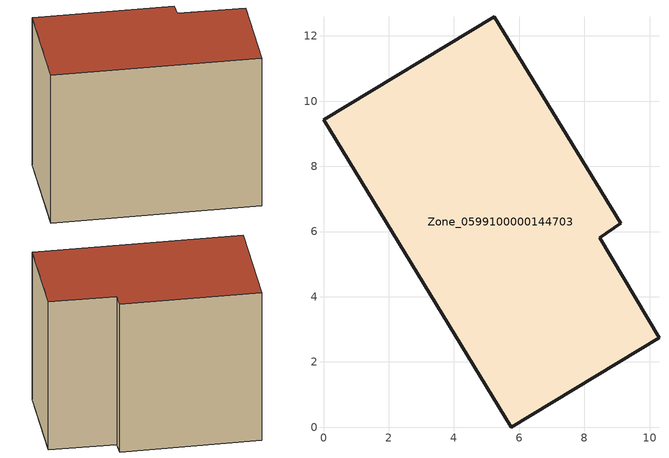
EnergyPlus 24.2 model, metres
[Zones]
Zone_0599100000144703
 floor ground (C_G): 0,9.43 5.23,12.59 9.11,6.25 8.47,5.82 10.29,2.75 5.75,0 z0
 wall outside (C_F): 5.75,0 10.29,2.75 8.47,5.82 9.11,6.25 5.23,12.59 0,9.43 5.75,0 z0:8.77
 roof outside (C_R): 5.23,12.59 0,9.43 5.75,0 10.29,2.75 8.47,5.82 9.11,6.25 z8.77
[BUILDING]
Pand.0599100000144703: North Axis=0; Terrain=City; Loads Convergence Tolerance Value=0.04; Temperature Convergence Tolerance Value=0.4; Solar Distribution=FullExterior; Maximum Number of Warmup Days=25; Minimum Number of Warmup Days=1
[Site:Location]
Rotterdam.The.Hague.AP_ZH_NLD Design_Conditions: Latitude=51.96; Longitude=4.45; Time Zone=1; Elevation=-4.5
[SITE:GROUNDTEMPERATURE:BUILDINGSURFACE]
18, 18, 18, 18, 18, 18, 18, 18, 18, 18, 18, 18
[MATERIAL] Thermal Absorptance=0.9; Solar Absorptance=0.7; Visible Absorptance=0.7
Name | Roughness | Thickness | Conductivity | Density | Specific Heat
G.TI.1946-1964 | MediumSmooth | 0.15 | 1 | 540 | 1210
F.TI.1946-1964 | Rough | 0.3 | 0.857143 | 1920 | 840
R.TI.1946-1964 | MediumRough | 0.2 | 0.277778 | 1500 | 1000
[CONSTRUCTION]
C_G: G.TI.1946-1964
C_F: F.TI.1946-1964
C_R: R.TI.1946-1964
[ZONE]
Zone_0599100000144703: Type=1; Multiplier=1; Ceiling Height=Autocalculate; Volume=Autocalculate; Floor Area=autocalculate; Part of Total Floor Area=Yes
[ZONEINFILTRATION:DESIGNFLOWRATE]
Infil_Zone_0599100000144703: Zone or ZoneList or Space or SpaceList=Zone_0599100000144703; Schedule=AlwaysOn; Design Flow Rate Calculation Method=Flow/Area; Flow Rate per Floor Area=0.003; Constant Term Coefficient=1; Temperature Term Coefficient=0; Velocity Term Coefficient=0; Velocity Squared Term Coefficient=0
[HVACTEMPLATE:ZONE:IDEALLOADSAIRSYSTEM]
Zone_0599100000144703: Maximum Heating Supply Air Temperature=50; Minimum Cooling Supply Air Temperature=13; Maximum Heating Supply Air Humidity Ratio=0.0156; Minimum Cooling Supply Air Humidity Ratio=0.0077; Heating Limit=NoLimit; Cooling Limit=NoLimit; Dehumidification Control Type=ConstantSensibleHeatRatio; Cooling Sensible Heat Ratio=0.7; Dehumidification Setpoint=60; Humidification Control Type=None; Humidification Setpoint=30; Outdoor Air Method=None; Outdoor Air Flow Rate per Person=0.00944; Outdoor Air Flow Rate per Zone Floor Area=0; Outdoor Air Flow Rate per Zone=0; Demand Controlled Ventilation Type=None; Outdoor Air Economizer Type=NoEconomizer; Heat Recovery Type=None; Sensible Heat Recovery Effectiveness=0.7; Latent Heat Recovery Effectiveness=0.65
[ZONECONTROL:THERMOSTAT]
ThermostatControl_Zone_0599100000144703: Zone or ZoneList=Zone_0599100000144703; Control Type Schedule=DualSetpointControlType; Control 1=Thermostat_Zone_0599100000144703; Temperature Difference Between Cutout And Setpoint=0
[THERMOSTATSETPOINT:DUALSETPOINT]
Thermostat_Zone_0599100000144703: Heating Setpoint Temperature Schedule=HeatingSetpoint_Zone_0599100000144703; Cooling Setpoint Temperature Schedule=CoolingSetpoint_Zone_0599100000144703
[SCHEDULE:COMPACT]
HeatingSetpoint_Zone_0599100000144703: Through: 12/31, For: AllDays, Until: 24:00, 21
CoolingSetpoint_Zone_0599100000144703: Through: 12/31, For: AllDays, Until: 24:00, 24
DualSetpointControlType: Through: 12/31, For: AllDays, Until: 24:00, 4
AlwaysOn: Through: 12/31, For: AllDays, Until: 24:00, 1
